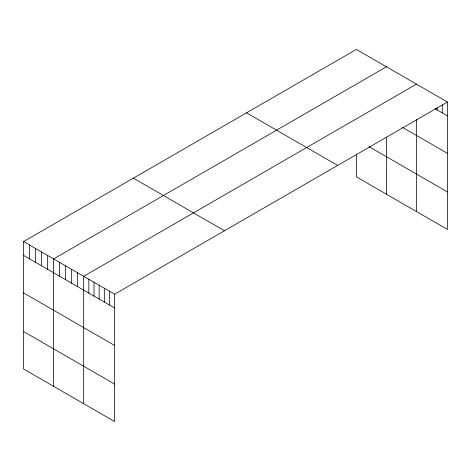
<?xml version="1.0" encoding="UTF-8"?>
<svg xmlns="http://www.w3.org/2000/svg" width="471" height="471" viewBox="0 0 471 471"><rect width="100%" height="100%" fill="white"/><g stroke="black" fill="none" stroke-linecap="round" stroke-linejoin="round"><path stroke-width="0.71" d="M447.45 102.024L114.653 294.169L114.653 421.569L23.55 368.976L23.55 241.57L356.347 49.431L447.45 102.024L447.45 229.43L356.347 176.831L356.347 153.929M386.414 66.788L53.612 258.926L53.612 386.332M416.476 84.144L83.679 276.283L83.679 403.688M434.833 108.577L447.45 115.86M402.646 127.47L447.45 153.34M368.976 146.646L447.45 191.95M246.527 112.834L337.625 165.433M133.375 178.162L224.473 230.761M23.55 241.57L114.653 294.169M23.55 255.406L114.653 308.005M23.55 292.885L114.653 345.478M23.55 331.496L114.653 384.095M442.287 104.874L442.287 112.881M437.123 107.718L437.123 109.902M416.476 119.493L416.476 211.55M386.414 137.408L386.414 194.193M109.49 291.184L109.49 305.02M104.326 288.205L104.326 302.041M99.163 285.226L99.163 299.061M94 282.247L94 296.082M88.836 279.262L88.836 293.097M77.662 272.809L77.662 286.651M71.651 269.341L71.651 283.177M65.64 265.868L65.64 279.703M59.629 262.4L59.629 276.236M47.6 255.453L47.6 269.294M41.589 251.985L41.589 265.821M35.578 248.511L35.578 262.347M29.561 245.044L29.561 258.879"/></g></svg>
